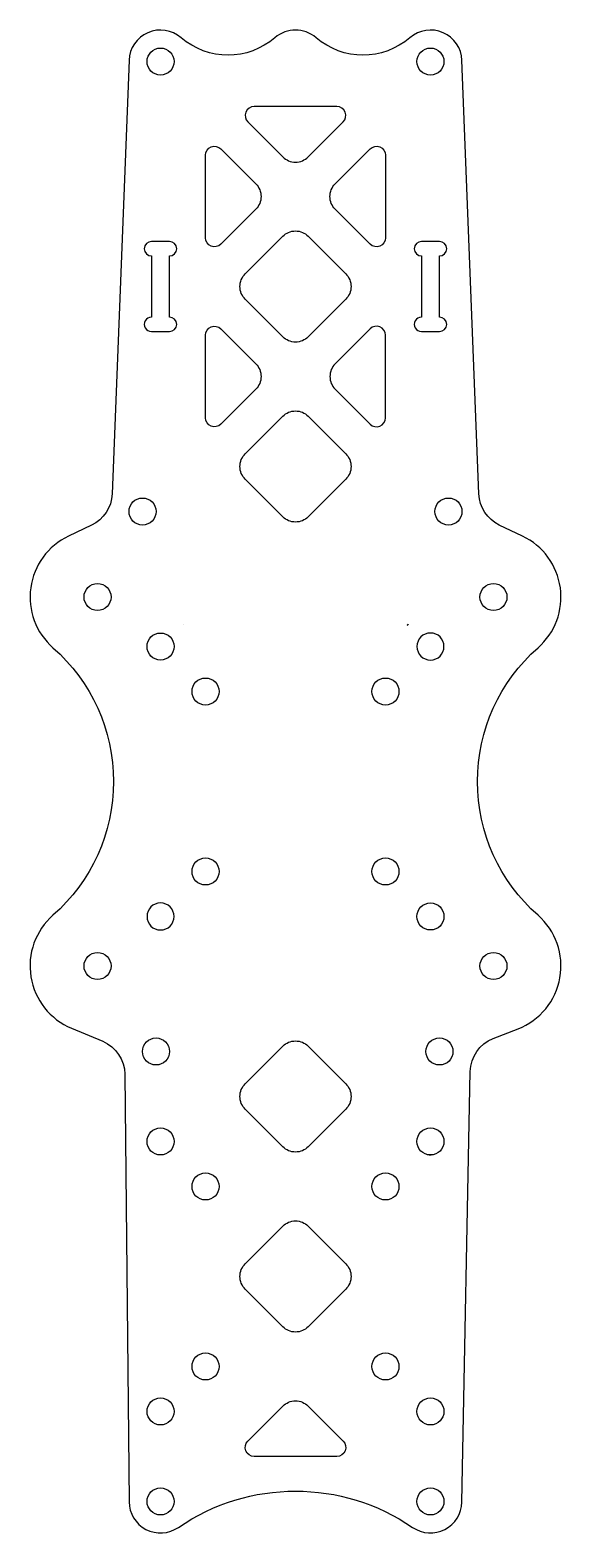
# Model space of a CAD drawing. Header units: millimetres. Extents: x 31 to 90, y -84 to 84.
import ezdxf

# ---------------------------------------------------------------- set-up
doc = ezdxf.new("R2010")
doc.units = ezdxf.units.MM
doc.layers.get('0').update_dxf_attribs({"linetype": 'CONTINUOUS'})

msp = doc.modelspace()

# ---------------------------------------------------------------- linework, layer by layer
for points in [[(41.5, 80.14), (39.63, 31.95, -0.279048), (37.34, 28.49), (34.78, 27.27, 0.539077), (33.05, 14.86, -0.452729), (33.05, -14.86, 0.554517), (35.11, -27.42), (38.57, -28.87, -0.299786), (41.03, -32.52), (41.5, -80.03, 0.600275), (46.98, -82.89, -0.310263), (73.02, -82.89, 0.596881), (78.5, -80.07), (79.42, -32.22, -0.303713), (81.96, -28.57), (84.73, -27.49, 0.562277), (86.95, -14.86, -0.452729), (86.95, 14.86, 0.538649), (85.23, 27.27), (82.65, 28.5, -0.278684), (80.38, 31.95), (78.5, 80.14, 0.627391), (72.72, 82.65, -0.37096), (62.28, 82.65, 0.37096), (57.72, 82.65, -0.37096), (47.28, 82.65, 0.627391)], [(64.59, 75), (55.41, 75, 0.668179), (54.71, 73.29), (58.59, 69.41, 0.414214), (61.41, 69.41), (65.29, 73.29, 0.668179)], [(50, 60.41), (50, 69.59, -0.668179), (51.71, 70.29), (55.59, 66.41, -0.414214), (55.59, 63.59), (51.71, 59.71, -0.668179)], [(68.29, 59.71), (64.41, 63.59, -0.414214), (64.41, 66.41), (68.29, 70.29, -0.668179), (70, 69.59), (70, 60.41, -0.668179)], [(61.41, 60.59), (65.59, 56.41, -0.414214), (65.59, 53.59), (61.41, 49.41, -0.414214), (58.59, 49.41), (54.41, 53.59, -0.414214), (54.41, 56.41), (58.59, 60.59, -0.414214)], [(45, 60), (44, 60, 1), (44, 58.4), (44, 51.6, 1.000001), (44, 50), (46, 50, 0.999999), (46, 51.6), (46, 58.4, 1), (46, 60)], [(74, 50), (76, 50, 0.999999), (76, 51.6), (76, 58.4, 1), (76, 60), (75, 60), (74, 60, 1), (74, 58.4), (74, 51.6, 1.000001)], [(50, 40.41), (50, 49.59, -0.668179), (51.71, 50.29), (55.59, 46.41, -0.414214), (55.59, 43.59), (51.71, 39.71, -0.668179)], [(70, 40.41), (70, 49.59, 0.668179), (68.29, 50.29), (64.41, 46.41, 0.414214), (64.41, 43.59), (68.29, 39.71, 0.668179)], [(61.41, 40.59), (65.59, 36.41, -0.414214), (65.59, 33.59), (61.41, 29.41, -0.414214), (58.59, 29.41), (54.41, 33.59, -0.414214), (54.41, 36.41), (58.59, 40.59, -0.414214)], [(58.59, -40.59), (54.41, -36.41, -0.414214), (54.41, -33.59), (58.59, -29.41, -0.414214), (61.41, -29.41), (65.59, -33.59, -0.414214), (65.59, -36.41), (61.41, -40.59, -0.414214)], [(61.41, -49.41), (65.59, -53.59, -0.414214), (65.59, -56.41), (61.41, -60.59, -0.414214), (58.59, -60.59), (54.41, -56.41, -0.414214), (54.41, -53.59), (58.59, -49.41, -0.414214)], [(61.41, -69.41), (65.29, -73.29, -0.668179), (64.59, -75), (55.41, -75, -0.668179), (54.71, -73.29), (58.59, -69.41, -0.414214)]]:
    msp.add_lwpolyline(points, format="xyb", close=True)
for centre in [(45, 80), (75, 80), (43, 30), (77, 30), (38, 20.5), (82, 20.5), (82, 20.5), (45, 15), (50, 10), (70, 10), (50, -10), (70, -10), (75, -15), (38, -20.5), (82, -20.5), (44.5, -30), (76, -30), (45, -40), (75, -40), (50, -45), (70, -45), (50, -65), (70, -65), (45, -70), (75, -70), (45, -80), (75, -80)]:
    msp.add_circle(centre, 1.5)
at = {"extrusion": (1.22465e-16, 0, -1)}
msp.add_circle((-75, 15), 1.5, dxfattribs=at)
at = {"extrusion": (-1.22465e-16, 1.49976e-32, -1)}
msp.add_circle((-45, -15), 1.5, dxfattribs=at)
for centre, radius, start, end in [((45, -30), 47.5, 86.963, 86.964), ((60, 30), 17.71, 314.5426, 315), ((76, -30), 47.51, 94.3097, 94.3157), ((75, 15), 3.5, 135, 137.2532), ((76, -30), 11.53, 263.1058, 265.473)]:
    msp.add_arc(centre, radius, start, end)

doc.saveas('drawing.dxf')
